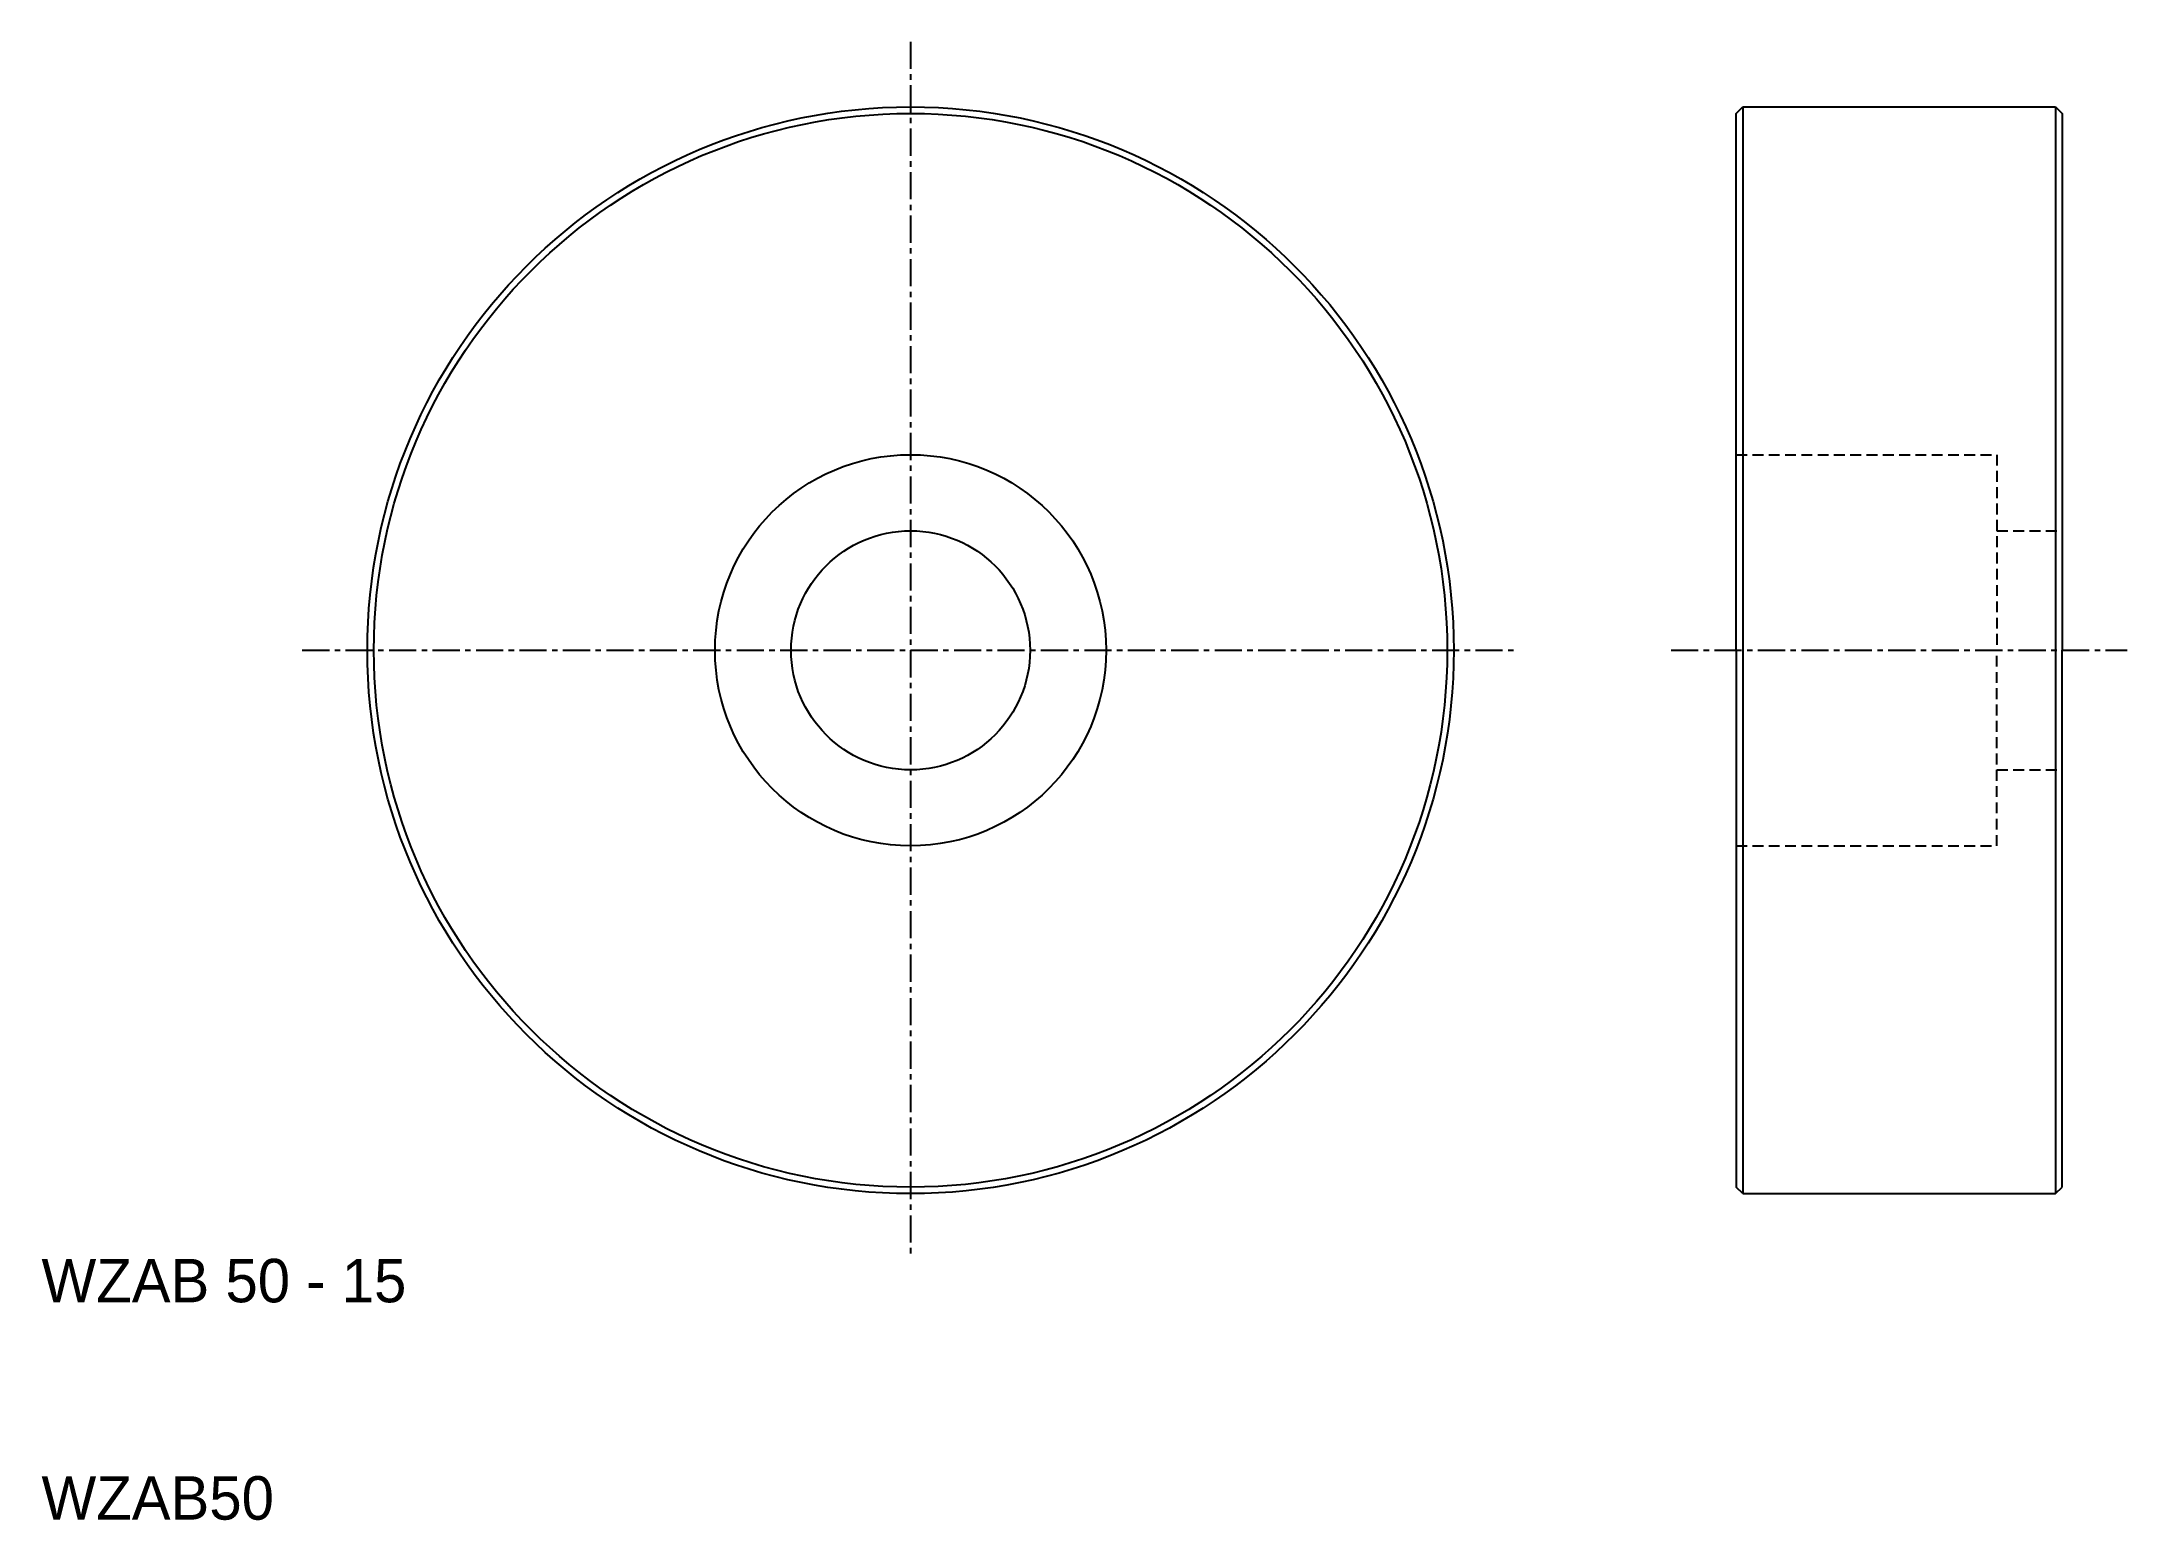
# Model space of a CAD drawing. Extents: x 10 to 106, y 10 to 78.
import ezdxf

# ---------------------------------------------------------------- set-up
doc = ezdxf.new("R2010")
doc.units = 0
doc.linetypes.add('CENTER', pattern=[2, 1.25, -0.25, 0.25, -0.25])
doc.linetypes.add('DASHED', pattern=[0.75, 0.5, -0.25])
doc.layers.get('0').update_dxf_attribs({"linetype": 'CONTINUOUS'})
doc.layers.add('CENTER', color=1, linetype='CENTER')

msp = doc.modelspace()

# ---------------------------------------------------------------- linework, layer by layer
at = {"color": 7, "linetype": 'CONTINUOUS'}
for p, q in [((88, 74.7), (88.3, 75)), ((88.3, 75), (88.3, 25)), ((88.3, 75), (102.7, 75)), ((102.7, 75), (102.7, 25)), ((102.7, 75), (103, 74.7)), ((88, 50), (88, 74.7)), ((103, 74.7), (103, 50)), ((88, 50), (88, 25.3)), ((103, 25.3), (103, 50)), ((88.3, 25), (88, 25.3)), ((88.3, 25), (102.7, 25)), ((102.7, 25), (103, 25.3))]:
    msp.add_line(p, q, dxfattribs=at)
at = {"color": 3, "linetype": 'DASHED'}
for p, q in [((88, 59), (100, 59)), ((100, 59), (100, 50)), ((100, 55.5), (103, 55.5)), ((100, 41), (100, 50)), ((100, 44.5), (103, 44.5)), ((88, 41), (100, 41))]:
    msp.add_line(p, q, dxfattribs=at)
at = {"color": 7, "linetype": 'CONTINUOUS'}
for radius in [25, 24.7, 9, 5.5]:
    msp.add_circle((50, 50), radius, dxfattribs=at)
at = {"layer": 'CENTER', "color": 1, "linetype": 'CENTER'}
for p, q in [((50, 78), (50, 22)), ((22, 50), (78, 50)), ((85, 50), (106, 50))]:
    msp.add_line(p, q, dxfattribs=at)

# ---------------------------------------------------------------- texts
at = {"color": 7, "linetype": 'CONTINUOUS'}
for s, p in [('WZAB 50 - 15', (10, 20)), ('WZAB50', (10, 10))]:
    msp.add_text(s, height=2, dxfattribs=at).set_placement(p)

doc.saveas('drawing.dxf')
